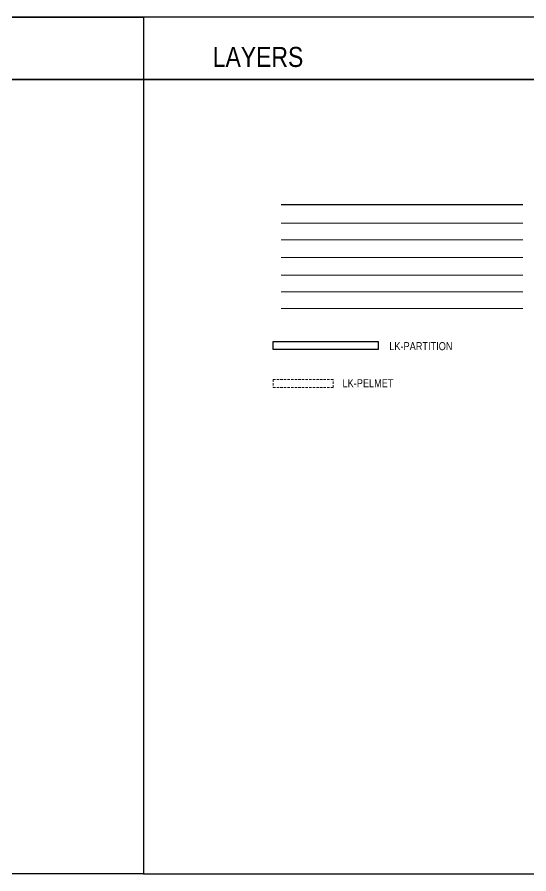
# Model space of a CAD drawing. Header units: millimetres. Extents: x 13313 to 49928, y -904178 to -893476.
# Drawn here: x 33993 to 40379, y -904178 to -893476 of the extents above; entities that cross this region are included whole.
import ezdxf

# ---------------------------------------------------------------- set-up
doc = ezdxf.new("R2010")
doc.units = ezdxf.units.MM
doc.header["$LTSCALE"] = 12
doc.header["$MEASUREMENT"] = 0
doc.linetypes.add('a_p6_plan_L18$0$HIDDEN', pattern=[0.375, 0.25, -0.125])
doc.linetypes.add('HIDDEN', pattern=[0.375, 0.25, -0.125])
doc.layers.get('0').update_dxf_attribs({"lineweight": 25})
for name, color, linetype, lineweight in [('LK-PARTITION', 21, 'Continuous', 25), ('LK-PELMET', 5, 'a_p6_plan_L18$0$HIDDEN', 9), ('PLANO-BOUNDARY', 252, 'Continuous', 5), ('PLANO-CARPET', 3, 'Continuous', 18), ('PLANO-DOOR', 252, 'Continuous', 5), ('PLANO-GLASS', 252, 'Continuous', 5), ('PLANO-OPENING', 252, 'Continuous', 5), ('PLANO-TXT', 252, 'Continuous', 5)]:
    doc.layers.add(name, color=color, linetype=linetype, lineweight=lineweight)
doc.layers.add('PLANO-TRADE AREA', color=7, linetype='Continuous')
doc.styles.add('LK TXT HEADER', font='Arial Narrow.ttf', dxfattribs={"height": 250})
doc.styles.add('LK TXT STD 100', font='Arial Narrow.ttf', dxfattribs={"height": 100})

msp = doc.modelspace()

# ---------------------------------------------------------------- linework, layer by layer
for points in [[(13313, -894256.8), (42748.9, -894256.8), (42748.9, -893475.7), (13313, -893475.7)], [(20492.3, -894256.8), (49928.2, -894256.8), (49928.2, -893475.7), (20492.3, -893475.7)], [(27973.5, -893475.7), (35569.5, -893475.7), (35569.5, -894256.8), (27973.5, -894256.8)], [(42748.9, -893475.7), (35569.5, -893475.7), (35569.5, -894256.8), (42748.9, -894256.8)], [(27973.5, -894256.8), (35569.5, -894256.8), (35569.5, -904178.5), (27973.5, -904178.5)], [(42748.9, -894256.8), (35569.5, -894256.8), (35569.5, -904178.5), (42748.9, -904178.5)]]:
    msp.add_lwpolyline(points, close=True)
at = {"layer": 'LK-PARTITION'}
msp.add_lwpolyline([(37186.9, -897526), (38496.9, -897526), (38496.9, -897626), (37186.9, -897626)], close=True, dxfattribs=at)
at = {"layer": 'LK-PELMET', "linetype": 'HIDDEN', "ltscale": 10}
msp.add_lwpolyline([(37936.9, -898003), (37186.9, -898003), (37186.9, -898103), (37936.9, -898103)], close=True, dxfattribs=at)
at = {"layer": 'PLANO-BOUNDARY', "linetype": 'Continuous', "ltscale": 3}
msp.add_line((37287.6, -896258.3), (40302.6, -896258.3), dxfattribs=at)
at = {"layer": 'PLANO-CARPET', "linetype": 'Continuous', "ltscale": 3}
msp.add_line((37287.6, -896050.1), (40302.6, -896050.1), dxfattribs=at)
at = {"layer": 'PLANO-DOOR', "linetype": 'Continuous', "ltscale": 3}
msp.add_line((37287.6, -896479.3), (40302.6, -896479.3), dxfattribs=at)
at = {"layer": 'PLANO-GLASS'}
msp.add_line((37287.6, -896700.3), (40302.6, -896700.3), dxfattribs=at)
at = {"layer": 'PLANO-OPENING'}
msp.add_line((37287.6, -896907.3), (40302.6, -896907.3), dxfattribs=at)
at = {"layer": 'PLANO-TRADE AREA'}
msp.add_line((37287.6, -895814.8), (40302.6, -895814.8), dxfattribs=at)
at = {"layer": 'PLANO-TXT'}
msp.add_line((37287.6, -897114.4), (40302.6, -897114.4), dxfattribs=at)

# ---------------------------------------------------------------- texts
at = {"style": 'LK TXT HEADER'}
msp.add_text('LAYERS ', height=250, dxfattribs=at).set_placement((36434.5, -894097.9))
at = {"layer": 'LK-PARTITION', "insert": (38637, -897536), "char_height": 100, "attachment_point": 1, "style": 'LK TXT STD 100'}
msp.add_mtext_dynamic_manual_height_columns('LK-PARTITION ', width=1513.5, gutter_width=500, heights=[0], dxfattribs=at)
at = {"layer": 'LK-PELMET', "insert": (38053.4, -897998.5), "char_height": 100, "attachment_point": 1, "style": 'LK TXT STD 100'}
msp.add_mtext_dynamic_manual_height_columns('LK-PELMET', width=1513.5, gutter_width=500, heights=[0], dxfattribs=at)

doc.saveas('drawing.dxf')
